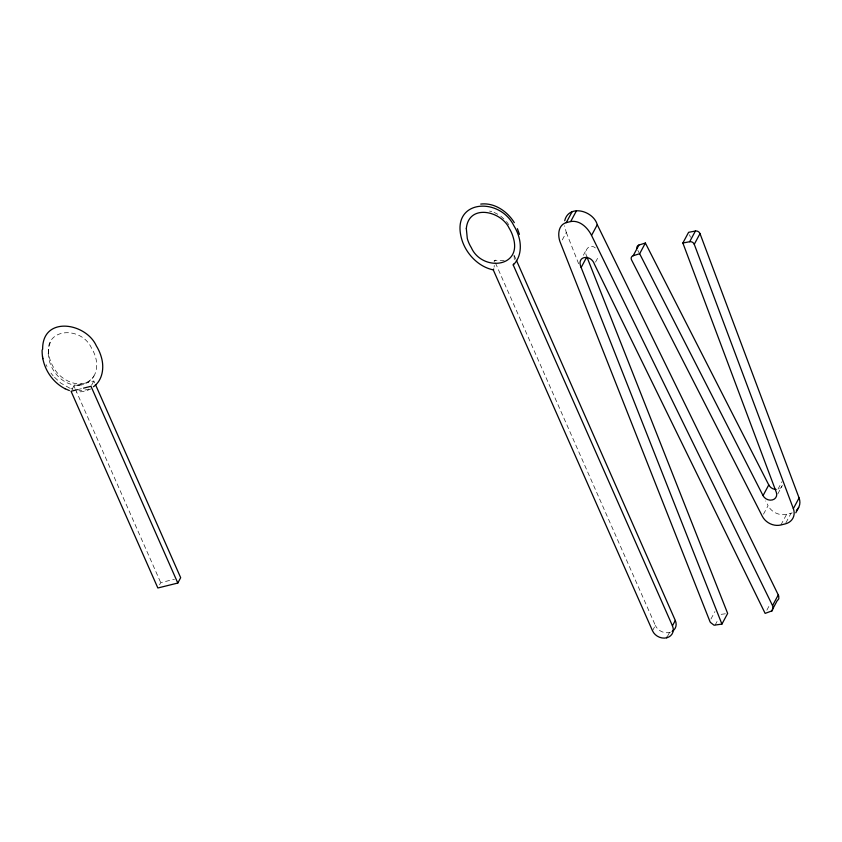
<?xml version="1.0" encoding="UTF-8"?>
<svg xmlns="http://www.w3.org/2000/svg" width="842" height="842" viewBox="0 0 842 842"><rect width="100%" height="100%" fill="white"/><g stroke="black" fill="none" stroke-linecap="round" stroke-linejoin="round"><path stroke-width="0.63" stroke-dasharray="4.21 3.16" d="M50.352 342.178L48.583 348.125L48.247 353.651M595.378 247.937C589.905 243.117 583.401 250.295 586.59 256.01M72.201 389.109L73.917 385.899L93.872 380.952L94.925 383.352M91.578 385.226L93.872 380.952M159.58 584.78L160.727 582.643L174.441 579.243M494.254 262.02A19.871 7.883 76.1 0 0 494.17 260.82L495.506 260.199A21.482 18.061 28.2 0 0 504.179 260.367M562.267 239.917L566.277 232.434L564.593 225.73M583.369 255.252L586.811 248.843M595.568 262.072L598.999 255.663M652.497 630.763L655.36 625.417L495.412 262.893M667.738 635.805L669.527 632.468M763.494 514.178L768.083 505.632L765.694 500.948M778.029 489.118L782.05 481.635M777.829 493.875L781.85 486.392M710.943 619.049L714.963 611.566M715.047 625.217L717.921 619.88M780.892 524.976L786.628 514.294L791.08 513.188A14.924 12.546 28.2 0 0 792.217 512.852M785.923 522.808L791.08 513.188M766.862 610.176L770.293 603.767M93.715 376.395C97.219 370.785 97.367 363.702 95.651 357.471A37.174 31.249 28.2 0 0 91.578 348.23C81.032 324.538 40.279 327.948 49.741 358.608A37.174 31.249 28.2 0 0 53.814 367.849C60.866 381.268 83.221 391.456 93.715 376.395C90.673 381.458 85.126 384.878 79.243 385.257M93.62 376.553L93.999 375.921M91.031 388.878L84.579 391.488L76.664 392.088M494.17 260.831L495.506 260.199M89.031 389.057L84.253 390.235L78.832 390.362M77.285 389.699L82.274 388.457M725.362 613.786L719.763 614.513M48.226 353.187C48.541 369.122 61.677 385.457 78.348 385.31M78.032 385.331L79.58 385.236M513.641 255.842L514.115 255.873A19.871 7.883 76.1 0 1 514.262 258.568A14.325 5.684 76.1 0 1 514.178 260.904M489.549 211.068L491.781 211.605M70.875 388.562L72.917 389.257M494.054 212.384L498.569 214.668M69.865 388.215L60.877 383.163L53.92 376.732M500.748 216.141L505.032 220.067M50.983 373.111L53.12 375.858M506.505 221.572L508.757 224.667M637.857 250.348L639.057 252.695M514.304 255.536L515.893 259.136M73.917 385.899L74.98 388.299M75.506 389.499L160.727 582.643M566.277 232.434L578.843 264.241M689.514 234.771L690.44 237.233M782.292 485.234A7.462 6.273 28.2 0 1 778.05 489.255M786.628 514.294A14.924 12.546 28.2 0 1 768.083 505.632M670.411 632.205A11.199 9.409 28.2 0 1 655.36 625.417M494.265 265.409A14.325 5.684 76.1 0 1 494.096 267.135M46.984 366.523A46.468 39.058 28.2 0 1 46.099 364.639"/><path stroke-width="1.26" d="M42.132 349.872C41.647 365.744 50.962 381.521 65.108 388.751M42.637 349.325C42.174 315.613 85.768 322.444 96.293 345.778A46.468 39.058 28.2 0 1 101.387 357.324C104.376 367.491 102.703 380.3 93.473 386.731M564.708 220.73C568.75 203.796 593.452 210.753 597.273 224.73L778.271 594.926A7.641 6.431 28.2 0 1 778.755 596.21L778.797 598.82L777.555 600.399M77.285 389.699L71.054 391.246L157.854 587.99L177.809 583.043L180.672 577.696L95.451 384.552M721.92 624.101L581.148 267.503L586.874 256.821L727.656 613.418L721.92 624.101L714.037 625.196L710.438 622.427A7.641 6.42 28.2 0 1 709.806 621.186L560.551 243.117C557.509 236.328 557.657 225.077 566.245 222.646L571.971 211.952M566.245 222.646L570.697 221.541L576.423 210.847M581.148 267.503C575.833 255.505 591.137 254.073 594.42 264.209L765.136 613.386L772.335 610.734L773.019 606.893A7.641 6.431 28.2 0 0 772.535 605.608L591.547 235.423L597.273 224.73M645.382 243.033L639.646 253.726L763.041 495.612A7.462 6.273 28.2 0 0 772.314 499.948A7.462 6.273 28.2 0 0 776.313 492.317L682.862 243.001L688.598 232.318L695.397 231.034A3.736 3.136 28.2 0 1 700.007 233.613L799.079 497.938L793.343 508.621A14.924 12.546 28.2 0 1 785.344 523.871L780.892 524.976A14.924 12.546 28.2 0 1 762.347 516.314L631.532 259.873A3.736 3.136 28.2 0 1 633.173 255.736L638.91 245.054L645.382 243.033L768.767 484.929A7.462 6.273 28.2 0 0 776.177 489.465M682.862 243.001L689.672 241.728L695.397 231.034M793.343 508.621L694.271 244.306L700.007 233.613M672.442 625.817L513.21 264.914C520.451 258.147 521.587 247.148 519.156 237.981A46.426 39.016 28.2 0 0 513.862 225.709C499.506 196.449 450.67 199.407 461.563 238.686A46.426 39.016 28.2 0 0 467.078 250.895C473.067 260.115 482.35 267.63 493.265 269.861L652.497 630.763A11.199 9.409 28.2 0 0 666.664 637.804A11.199 9.409 28.2 0 0 672.442 625.817L675.305 620.47L516.42 260.346M666.664 637.804L667.201 636.805M763.041 495.612L768.767 484.929M795.806 512.81L798.679 507.463M772.535 605.608L778.271 594.926M771.546 611.208L777.271 600.514M633.173 255.736L639.646 253.726M83.526 388.151L90.999 386.299L177.809 583.043M570.697 221.541C579.906 219.941 587.748 227.814 591.547 235.423M480.729 204.08C494.443 202.406 507.347 211.353 514.315 222.635M69.37 390.551L64.96 388.678M517.409 228.687L519.43 234.35M42.489 356.619L42.574 357.166M42.742 358.155L42.837 358.681M636.952 248.285A3.736 3.136 28.2 0 1 638.91 245.054M689.672 241.728A3.736 3.136 28.2 0 1 694.271 244.306M799.079 497.938A14.924 12.546 28.2 0 1 796.406 510.399M675.305 620.47A11.199 9.409 28.2 0 1 672.116 631.416M513.62 264.051A14.325 5.684 76.1 0 1 513.252 264.998M493.675 268.998A14.325 5.684 76.1 0 1 493.307 269.945M466.321 228.498L467.299 238.539A37.174 31.249 28.2 0 0 471.383 247.78C481.919 271.471 522.672 268.061 513.22 237.402A37.174 31.249 28.2 0 0 509.147 228.161C501.137 210.921 468.741 203.427 466.321 228.498"/></g></svg>
